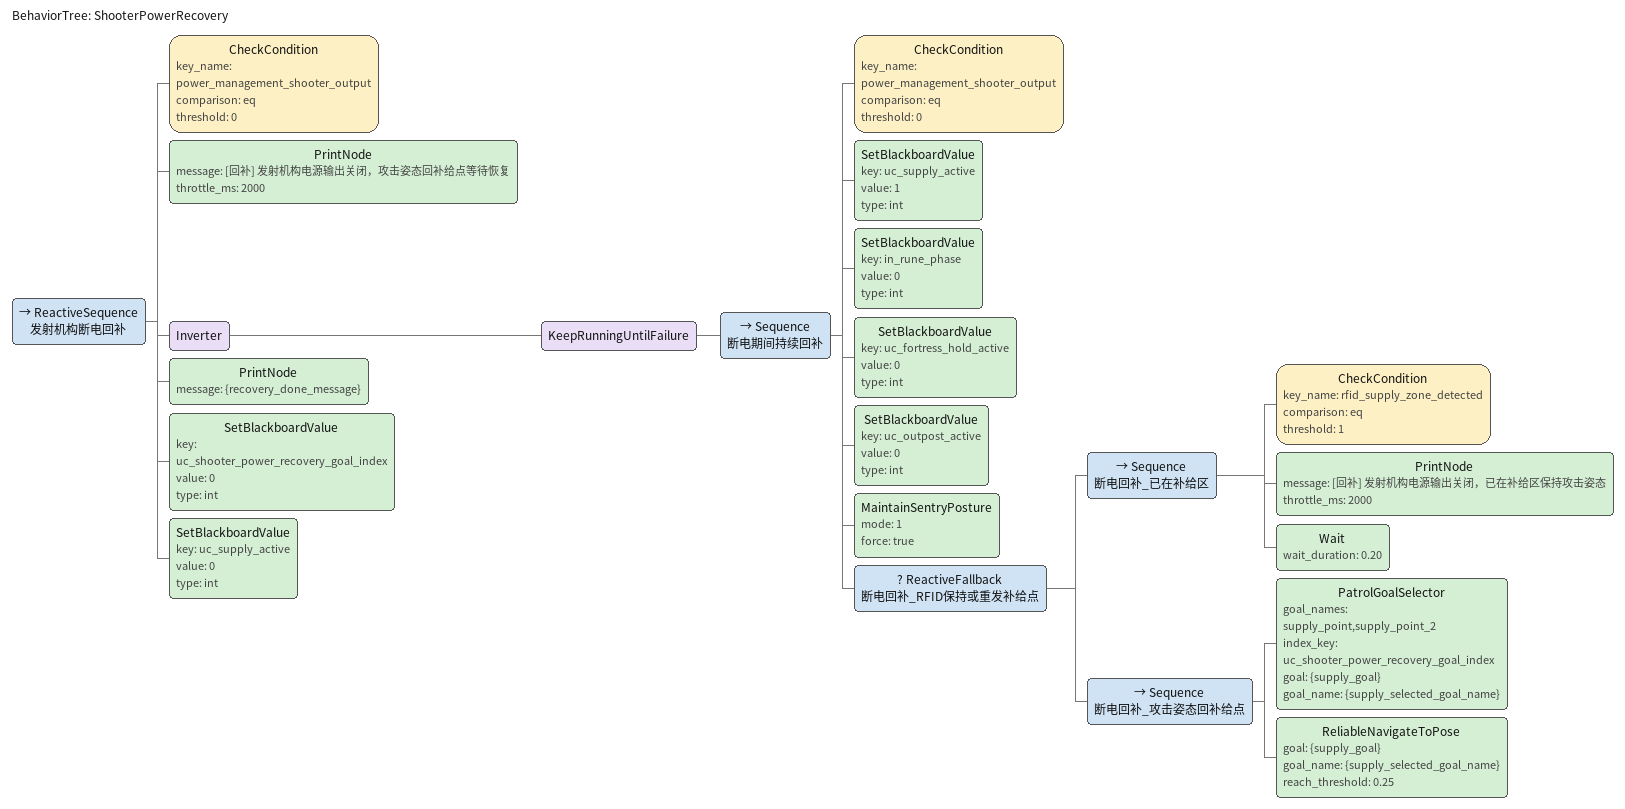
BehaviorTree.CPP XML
<?xml version="1.0" encoding="UTF-8"?>
<root BTCPP_format="4">
  <BehaviorTree ID="ShooterPowerRecovery">
    <ReactiveSequence name="发射机构断电回补">
      <CheckCondition key_name="power_management_shooter_output" comparison="eq" threshold="0"/>
      <PrintNode message="[回补] 发射机构电源输出关闭，攻击姿态回补给点等待恢复" throttle_ms="2000"/>
      <Inverter>
        <KeepRunningUntilFailure>
          <Sequence name="断电期间持续回补">
            <CheckCondition key_name="power_management_shooter_output" comparison="eq" threshold="0"/>
            <SetBlackboardValue key="uc_supply_active" value="1" type="int"/>
            <SetBlackboardValue key="in_rune_phase" value="0" type="int"/>
            <SetBlackboardValue key="uc_fortress_hold_active" value="0" type="int"/>
            <SetBlackboardValue key="uc_outpost_active" value="0" type="int"/>
            <MaintainSentryPosture mode="1" force="true"/>
            <ReactiveFallback name="断电回补_RFID保持或重发补给点">
              <Sequence name="断电回补_已在补给区">
                <CheckCondition key_name="rfid_supply_zone_detected" comparison="eq" threshold="1"/>
                <PrintNode message="[回补] 发射机构电源输出关闭，已在补给区保持攻击姿态" throttle_ms="2000"/>
                <Wait wait_duration="0.20"/>
              </Sequence>
              <Sequence name="断电回补_攻击姿态回补给点">
                <PatrolGoalSelector
                  goal_names="supply_point,supply_point_2"
                  index_key="uc_shooter_power_recovery_goal_index"
                  goal="{supply_goal}"
                  goal_name="{supply_selected_goal_name}"/>
                <ReliableNavigateToPose
                  goal="{supply_goal}"
                  goal_name="{supply_selected_goal_name}"
                  reach_threshold="0.25"/>
              </Sequence>
            </ReactiveFallback>
          </Sequence>
        </KeepRunningUntilFailure>
      </Inverter>
      <PrintNode message="{recovery_done_message}"/>
      <SetBlackboardValue key="uc_shooter_power_recovery_goal_index" value="0" type="int"/>
      <SetBlackboardValue key="uc_supply_active" value="0" type="int"/>
    </ReactiveSequence>
  </BehaviorTree>
</root>
